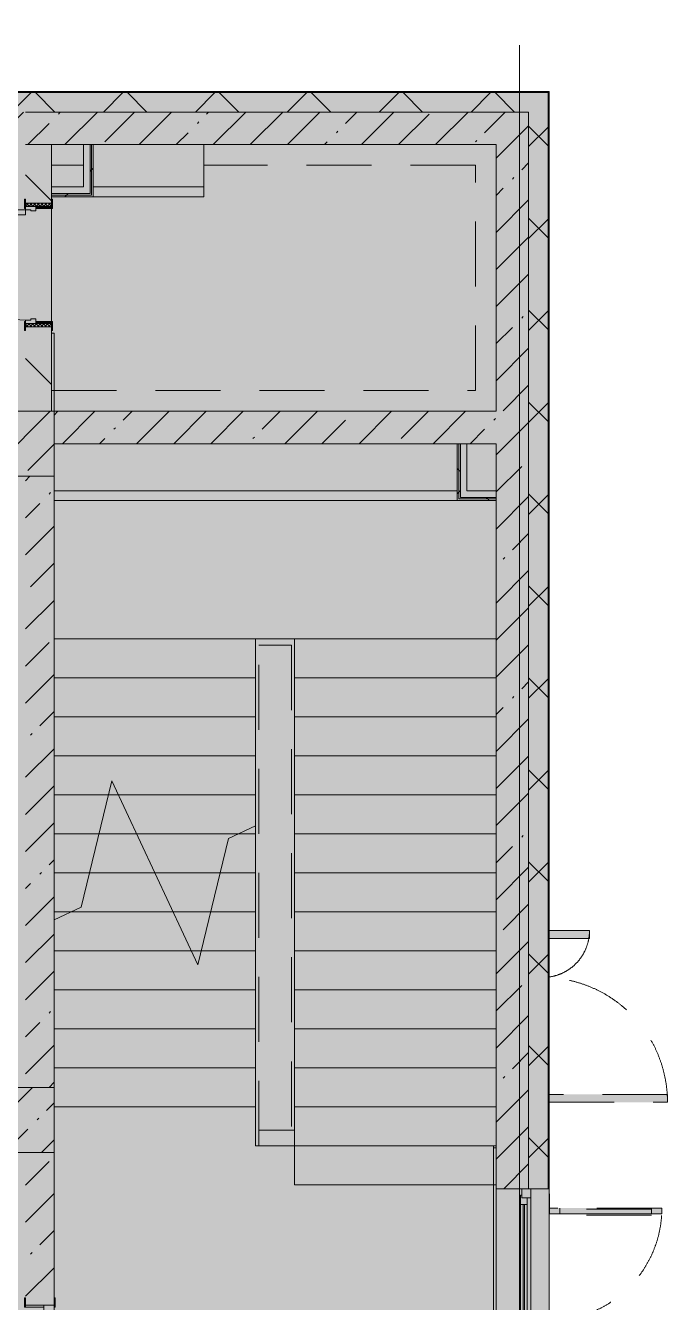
# Model space of a CAD drawing. Header units: millimetres. Extents: x 81633 to 280618, y -8553 to 29000.
# Drawn here: x 266712 to 271650, y 12246 to 22066 of the extents above; entities that cross this region are included whole.
import ezdxf

# ---------------------------------------------------------------- set-up
doc = ezdxf.new("R2010")
doc.units = ezdxf.units.MM
doc.linetypes.add('200_ШТРИХ__ш1_п0_6_', pattern=[800, 500, -300])
doc.layers.add('A-DETL-GENF-3', color=7, linetype='Continuous', lineweight=9, true_color=0xc0c0c0, transparency=0.4)
for name, color, linetype, lineweight in [('A-DETL-MBND-1', 7, '200_ШТРИХ__ш1_п0_6_', 9), ('A-WALL-2', 7, 'Continuous', 5), ('I-WALL-5', 7, 'Continuous', 5), ('S-COLS-2', 7, 'Continuous', 5), ('Оси', 7, 'Continuous', 9)]:
    doc.layers.add(name, color=color, linetype=linetype, lineweight=lineweight)
for name, color, linetype, lineweight, true_color in [('A-DOOR-3', 7, 'Continuous', 5, 0xb7b7b7), ('A-DOOR-4', 7, 'Continuous', 5, 0xe2e2e2), ('A-DOOR-5', 7, 'Continuous', 5, 0xaaaaaa), ('A-DOOR-FRAM-2', 7, 'Continuous', 5, 0xe2e2e2), ('A-DOOR-FRAM-3', 7, 'Continuous', 5, 0xb7b7b7), ('A-DOOR-FRAM-4', 7, 'Continuous', 5, 0xaaaaaa), ('A-FLOR-3', 7, 'Continuous', 5, 0xb7b7b7), ('A-GLAZ-2', 7, 'Continuous', 5, 0x737373), ('A-WALL-3', 7, 'Continuous', 5, 0x737373), ('A-WALL-4', 7, 'Continuous', 9, 0x737373), ('I-WALL-3', 7, 'Continuous', 5, 0xe7e7e7), ('I-WALL-6', 7, 'Continuous', 5, 0x737373), ('S-COLS-3', 7, 'Continuous', 5, 0x737373), ('S-STRS-3', 7, 'Continuous', 5, 0x737373), ('S-STRS-MBND-3', 7, 'Continuous', 5, 0x737373)]:
    doc.layers.add(name, color=color, linetype=linetype, lineweight=lineweight, true_color=true_color)
pattern_1 = [(45, (145501.93, 0), (-285.1231, 285.1231), []), (45, (145787.05, 0), (-285.1231, 285.1231), [504.031, -100.806, 16.764, -84.042])]
pattern_2 = [(45, (145501.93, 0), (-353.5534, 353.5534), []), (135, (145501.93, 0), (-353.5534, -353.5534), [])]
pattern_3 = [(45, (145501.9, 0), (-530.33, 530.33), []), (135, (145501.9, 0), (-530.33, -530.33), [])]

# ---------------------------------------------------------------- blocks, each defined once
blk = doc.blocks.new('110_Дверь_СКБ_2Ст - Д-1_л_Лестничная клетка EIS60 2-32142534-2_3_3_птичка')
at = {"layer": 'A-DOOR-4'}
for points in [[(662.5, 110), (662.5, 1010), (612.5, 1010), (612.5, 110)], [(-587.5, 510), (-637.5, 510), (-637.5, 110), (-587.5, 110), (-587.5, 487.2)], [(712.5, 30), (697.5, 30), (697.5, -110), (712.5, -110), (712.5, -33.3)]]:
    blk.add_hatch(color=256, dxfattribs=at).paths.add_polyline_path(points)
h = blk.add_hatch(color=256, dxfattribs=at)
h.paths.add_polyline_path([(712.5, 110), (662.5, 110), (662.5, 60), (652.5, 60), (652.5, 30), (712.5, 30)])
h.paths.add_polyline_path([(-627.5, 30), (-627.5, 60), (-637.5, 60), (-637.5, 110), (-687.5, 110), (-687.5, 30)])
at = {"layer": 'A-DOOR-FRAM-2'}
for points in [[(-672.5, 110), (-672.5, 118), (-742.5, 118), (-742.5, 110)], [(767.5, 110), (767.5, 118), (697.5, 118), (697.5, 110)], [(-672.5, 30), (-687.5, 30), (-687.5, -110), (-672.5, -110)], [(-672.5, -110), (-742.5, -110), (-742.5, -118), (-672.5, -118)], [(767.5, -118), (767.5, -110), (697.5, -110), (697.5, -118)]]:
    blk.add_hatch(color=256, dxfattribs=at).paths.add_polyline_path(points)
at = {"layer": 'A-DOOR-3'}
for p, q in [((662.5, 1010), (612.5, 1010)), ((612.5, 1010), (612.5, 110)), ((662.5, 110), (662.5, 1010)), ((-637.5, 510), (-637.5, 110)), ((-587.5, 510), (-637.5, 510)), ((-587.5, 110), (-587.5, 510)), ((-637.5, 110), (-587.5, 110)), ((612.5, 110), (662.5, 110))]:
    blk.add_line(p, q, dxfattribs=at)
for centre, radius, start, end in [((662.5, 110), 900, 90, 180), ((-637.5, 110), 400, 360, 90)]:
    blk.add_arc(centre, radius, start, end, dxfattribs=at)
at = {"layer": 'A-DOOR-FRAM-3'}
for p, q in [((-672.5, 118), (-742.5, 118)), ((-742.5, 118), (-742.5, 110)), ((-742.5, 110), (-672.5, 110)), ((-637.5, 110), (-687.5, 110)), ((-687.5, 110), (-687.5, 30)), ((-672.5, 110), (-672.5, 118)), ((-637.5, 60), (-637.5, 110)), ((662.5, 110), (662.5, 60)), ((712.5, 110), (662.5, 110)), ((767.5, 118), (697.5, 118)), ((697.5, 118), (697.5, 110)), ((697.5, 110), (767.5, 110)), ((712.5, 30), (712.5, 110)), ((767.5, 110), (767.5, 118)), ((-687.5, 30), (-627.5, 30)), ((-672.5, 30), (-687.5, 30)), ((-687.5, 30), (-687.5, -110)), ((-672.5, -110), (-672.5, 30)), ((-627.5, 60), (-637.5, 60)), ((-627.5, 30), (-627.5, 60)), ((662.5, 60), (652.5, 60)), ((652.5, 60), (652.5, 30)), ((652.5, 30), (712.5, 30)), ((712.5, 30), (697.5, 30)), ((697.5, 30), (697.5, -110)), ((712.5, -110), (712.5, 30)), ((-672.5, -110), (-742.5, -110)), ((-742.5, -110), (-742.5, -118)), ((-742.5, -118), (-672.5, -118)), ((-687.5, -110), (-672.5, -110)), ((-672.5, -118), (-672.5, -110)), ((697.5, -110), (712.5, -110)), ((767.5, -110), (697.5, -110)), ((697.5, -110), (697.5, -118)), ((697.5, -118), (767.5, -118)), ((767.5, -118), (767.5, -110))]:
    blk.add_line(p, q, dxfattribs=at)
blk = doc.blocks.new('120_Окно_СКБ_1Ст - 120_Окно_СКБ_1Ст 1200х2500_h_ с форточкой2-24160662-2_3_3_птичка')
at = {"layer": 'A-GLAZ-2'}
for p, q in [((-600, -127), (-600, -57)), ((-600, -57), (-530, -57)), ((600, -57), (-600, -57)), ((-530, -57), (-530, -127)), ((530, -87), (-530, -87)), ((-530, -87), (-530, -127)), ((-480, -137), (-480, -87)), ((480, -137), (480, -87)), ((530, -127), (530, -57)), ((530, -57), (600, -57)), ((530, -127), (530, -87)), ((600, -57), (600, -127)), ((-530, -127), (-600, -127)), ((-600, -127), (-550, -127)), ((-530, -127), (-550, -127)), ((-550, -127), (-550, -137)), ((-550, -137), (550, -137)), ((550, -137), (-550, -137)), ((-480, -107), (480, -107)), ((480, -117), (-480, -117)), ((600, -127), (530, -127)), ((550, -127), (530, -127)), ((550, -127), (600, -127)), ((550, -137), (550, -127))]:
    blk.add_line(p, q, dxfattribs=at)
blk = doc.blocks.new('110_Дверь_СКБ_1Ст_Внутренняя1 - Д-8 950x2100h_охрана-V169-2_3_3_птичка')
at = {"layer": 'A-DOOR-4'}
h = blk.add_hatch(color=256, dxfattribs=at)
h.paths.add_polyline_path([(-437.5, 100), (-437.5, 20), (-402.5, 20), (-402.5, 60), (-412.5, 60), (-412.5, 100)])
h.paths.add_polyline_path([(427.5, 20), (462.5, 23.3), (462.5, 100), (437.5, 100), (437.5, 60), (427.5, 60), (427.5, 23.3)])
at = {"layer": 'A-DOOR-5'}
h = blk.add_hatch(dxfattribs=at)
h.set_pattern_fill('FP_6', color=256, style=0, pattern_type=2)
h.set_pattern_definition([(135, (1826.41, 164.685), (-14.14214, -14.14214), []), (225, (1826.41, 164.685), (14.14214, -14.14214), [])])
h.paths.add_polyline_path([(462.5, 100), (462.5, -100), (487.5, -100), (487.5, 100)])
at = {"layer": 'A-DOOR-FRAM-2'}
for points in [[(397.5, 100), (437.5, 100), (437.5, 950), (397.5, 950), (397.5, 543.8)], [(-492.5, 100), (-422.5, 100), (-422.5, 108), (-492.5, 108)], [(447.5, 100), (517.5, 100), (517.5, 108), (447.5, 108)], [(-437.5, -100), (-422.5, -100), (-422.5, 20), (-437.5, 20)], [(447.5, -100), (462.5, -100), (462.5, 20), (447.5, 20)], [(-492.5, -108), (-422.5, -108), (-422.5, -100), (-492.5, -100)], [(447.5, -108), (517.5, -108), (517.5, -100), (447.5, -100)]]:
    blk.add_hatch(color=256, dxfattribs=at).paths.add_polyline_path(points)
at = {"layer": 'A-DOOR-FRAM-4'}
h = blk.add_hatch(dxfattribs=at)
h.set_pattern_fill('FP_7', color=256, style=0, pattern_type=2)
h.set_pattern_definition([(45, (-296.384, 164.685), (-14.1421, 14.1421), []), (135, (-296.384, 164.685), (-14.1421, -14.1421), [])])
h.paths.add_polyline_path([(-462.5, -100), (-437.5, -100), (-437.5, 100), (-462.5, 100)])
at = {"layer": 'A-DOOR-3'}
for p, q in [((437.5, 950), (397.5, 950)), ((397.5, 950), (397.5, 100)), ((437.5, 100), (437.5, 950)), ((397.5, 100), (437.5, 100))]:
    blk.add_line(p, q, dxfattribs=at)
blk.add_arc((437.5, 100), 850, 90, 180, dxfattribs=at)
at = {"layer": 'A-DOOR-FRAM-3'}
for p, q in [((-422.5, 108), (-492.5, 108)), ((-492.5, 108), (-492.5, 100)), ((-492.5, 100), (-422.5, 100)), ((-437.5, 100), (-462.5, 100)), ((-462.5, 100), (-462.5, -100)), ((-412.5, 100), (-437.5, 100)), ((-437.5, 100), (-437.5, 20)), ((-437.5, -100), (-437.5, 100)), ((-422.5, 100), (-437.5, 100)), ((-437.5, 100), (-437.5, 99)), ((-437.5, 99), (-422.5, 99)), ((-422.5, 100), (-422.5, 108)), ((-422.5, 99), (-422.5, 100)), ((-412.5, 60), (-412.5, 100)), ((437.5, 100), (437.5, 60)), ((462.5, 100), (437.5, 100)), ((517.5, 108), (447.5, 108)), ((447.5, 108), (447.5, 100)), ((462.5, 100), (447.5, 100)), ((447.5, 100), (447.5, 99)), ((447.5, 100), (517.5, 100)), ((447.5, 99), (462.5, 99)), ((462.5, 20), (462.5, 100)), ((487.5, 100), (462.5, 100)), ((462.5, 100), (462.5, -100)), ((462.5, 99), (462.5, 100)), ((487.5, -100), (487.5, 100)), ((517.5, 100), (517.5, 108)), ((-437.5, 20), (-402.5, 20)), ((-422.5, 20), (-437.5, 20)), ((-437.5, 20), (-437.5, -100)), ((-422.5, -100), (-422.5, 20)), ((-402.5, 60), (-412.5, 60)), ((-402.5, 20), (-402.5, 60)), ((437.5, 60), (427.5, 60)), ((427.5, 60), (427.5, 20)), ((427.5, 20), (462.5, 20)), ((462.5, 20), (447.5, 20)), ((447.5, 20), (447.5, -100)), ((462.5, -100), (462.5, 20)), ((-422.5, -100), (-492.5, -100)), ((-492.5, -100), (-492.5, -108)), ((-492.5, -108), (-422.5, -108)), ((-462.5, -100), (-437.5, -100)), ((-437.5, -100), (-422.5, -100)), ((-422.5, -108), (-422.5, -100)), ((447.5, -100), (462.5, -100)), ((517.5, -100), (447.5, -100)), ((447.5, -100), (447.5, -108)), ((447.5, -108), (517.5, -108)), ((462.5, -100), (487.5, -100)), ((517.5, -108), (517.5, -100))]:
    blk.add_line(p, q, dxfattribs=at)
blk = doc.blocks.new('110_Дверь_СКБ_2Ст_Наружная - ДН-3_1_л__ Двухстворчатая 1200 х2900 из подвала EI30-23667726-2_3_3_птичка')
at = {"layer": 'A-DETL-MBND-1'}
for points in [[(679.5, 989), (619.5, 989), (619.5, 79), (679.5, 79)], [(-580.5, 79), (-580.5, 389), (-640.5, 389), (-640.5, 79)]]:
    blk.add_hatch(color=256, dxfattribs=at).paths.add_polyline_path(points)
for p, q in [((679.5, 989), (619.5, 989)), ((619.5, 989), (619.5, 79)), ((679.5, 79), (679.5, 989)), ((-640.5, 389), (-640.5, 79)), ((-580.5, 389), (-640.5, 389)), ((-580.5, 79), (-580.5, 389))]:
    blk.add_line(p, q, dxfattribs=at)
for centre, radius, start, end in [((679.5, 29), 960, 90, 176.98148), ((-640.5, 29), 360, 8.16602, 90)]:
    blk.add_arc(centre, radius, start, end, dxfattribs=at)
blk = doc.blocks.new('Дверь_Витражная_СКБ_2Ст - ВН-6-31912847-2_3_3_птичка')
at = {"layer": 'A-DETL-MBND-1'}
for points in [[(-643, -370), (-598, -370), (-598, -20), (-643, -20)], [(562, -884), (607, -884), (607, -20), (562, -20)]]:
    blk.add_hatch(color=256, dxfattribs=at).paths.add_polyline_path(points)
for p, q in [((-607, -20), (-715, -20)), ((-715, -20), (-607, -20)), ((-598, -20), (-643, -20)), ((-643, -370), (-643, -20)), ((-598, -20), (-643, -20)), ((-643, -20), (-643, -370)), ((-607, -370), (-607, -20)), ((-598, -370), (-598, -20)), ((-598, -370), (-598, -20)), ((562, -20), (607, -20)), ((562, -884), (562, -20)), ((562, -20), (562, -884)), ((607, -20), (562, -20)), ((607, -884), (607, -20)), ((607, -884), (607, -20)), ((607, -20), (715, -20)), ((607, -20), (715, -20)), ((607, -884), (607, -20)), ((-643, -100), (-598, -100)), ((-633, -290), (-633, -100)), ((-589, -290), (-589, -100)), ((553, -804), (553, -100)), ((607, -100), (562, -100)), ((597, -804), (597, -100)), ((-643, -290), (-598, -290)), ((-643, -370), (-598, -370)), ((-643, -370), (-598, -370)), ((607, -804), (562, -804)), ((607, -884), (562, -884)), ((562, -884), (607, -884))]:
    blk.add_line(p, q, dxfattribs=at)
for centre, radius, start, end in [((-607, -20), 350, 270, 0), ((607, -20), 864, 180, 270)]:
    blk.add_arc(centre, radius, start, end, dxfattribs=at)
blk = doc.blocks.new('BSC_Колонна _Прямоугольная - 500х500-22291386-2_3_3_птичка')
at = {"layer": 'S-COLS-2'}
h = blk.add_hatch(dxfattribs=at)
h.set_pattern_fill('FP_160', color=256, style=0, pattern_type=2)
h.set_pattern_definition([(45, (-121180, -13650), (-285.1231, 285.1231), []), (45, (-120894.88, -13650), (-285.1231, 285.1231), [504.031, -100.806, 16.764, -84.042])])
h.paths.add_polyline_path([(-250, -250), (250, -250), (250, 250), (-250, 250)])
at = {"layer": 'S-COLS-3'}
for p, q in [((250, 250), (-250, 250)), ((-250, 250), (-250, -250)), ((250, -250), (250, 250)), ((-250, -250), (250, -250))]:
    blk.add_line(p, q, dxfattribs=at)
blk = doc.blocks.new('BSC_Колонна _Прямоугольная - 500х500-V209-2_3_3_птичка')
at = {"layer": 'S-COLS-2'}
h = blk.add_hatch(dxfattribs=at)
h.set_pattern_fill('FP_169', color=256, style=0, pattern_type=2)
h.set_pattern_definition([(45, (-121180, -18850), (-285.1231, 285.1231), []), (45, (-120894.88, -18850), (-285.1231, 285.1231), [504.031, -100.806, 16.764, -84.042])])
h.paths.add_polyline_path([(-250, -250), (250, -250), (250, 250), (-250, 250), (-250, -189.5)])
at = {"layer": 'S-COLS-3'}
for p, q in [((250, 250), (-250, 250)), ((-250, 250), (-250, -250)), ((250, -250), (250, 250)), ((-250, -250), (250, -250))]:
    blk.add_line(p, q, dxfattribs=at)
blk = doc.blocks.new('Зашивка приборов отопления30 - Зашивка приборов отопления-33323465-2_3_3_птичка')
at = {"layer": 'A-WALL-3'}
for p, q in [((121290.8, 18669.6), (124390.8, 18669.6)), ((124390.8, 18669.6), (121290.8, 18669.6)), ((121290.8, 18594.6), (124390.8, 18594.6))]:
    blk.add_line(p, q, dxfattribs=at)
blk = doc.blocks.new('Зашивка приборов отопления44 - Зашивка приборов отопления-33398827-2_3_3_птичка')
at = {"layer": 'A-WALL-3'}
for p, q in [((122140.8, 18669.6), (122140.8, 18994.6)), ((121290.8, 18669.6), (122140.8, 18669.6)), ((122141.3, 18669.6), (121290.8, 18669.6)), ((122141.3, 18594.6), (122141.3, 18669.6)), ((121290.8, 18594.6), (122141.3, 18594.6))]:
    blk.add_line(p, q, dxfattribs=at)

msp = doc.modelspace()

# ---------------------------------------------------------------- hatches: boundary and pattern name
at = {"layer": 'A-DETL-GENF-3'}
msp.add_hatch(color=256, dxfattribs=at).paths.add_polyline_path([(270739.9, -258), (270739.9, 21558), (238809.9, 21558), (238809.9, 27348), (230361.9, 27348), (230361.9, 5750), (234703.9, 5750), (234703.9, -258), (270432.1, -258)])
at = {"layer": 'A-WALL-2'}
h = msp.add_hatch(dxfattribs=at)
h.set_pattern_fill('FP_80', color=256, style=0, pattern_type=2)
h.set_pattern_definition(pattern_2)
h.paths.add_polyline_path([(270731.9, 21400), (270731.9, 21550), (265652.1, 21550), (265652.1, 21400), (270581.9, 21400)])
h.paths.add_polyline_path([(264752.1, 21400), (264752.1, 21550), (263402.4, 21550), (263402.4, 21400), (264186.2, 21400)])
h.paths.add_polyline_path([(255851.9, 21400), (256751.9, 21400), (256751.9, 21550), (255452.4, 21550), (255452.4, 21400)])
h.paths.add_polyline_path([(253252.4, 21400), (254552.4, 21400), (254552.4, 21550), (253252.4, 21550)])
h.paths.add_polyline_path([(252352.4, 21400), (252352.4, 21550), (251052.1, 21550), (251052.1, 21400), (251694.4, 21400)])
h.paths.add_polyline_path([(257651.9, 21400), (258802.4, 21400), (258802.4, 21550), (257651.9, 21550)])
h.paths.add_polyline_path([(262104.2, 21400), (262502.4, 21400), (262502.4, 21550), (261102.4, 21550), (261102.4, 21400), (261602.4, 21400)])
h.paths.add_polyline_path([(247551.9, 21400), (248752.1, 21400), (248752.1, 21550), (247551.9, 21550)])
h.paths.add_polyline_path([(238561.9, 21400), (238811.9, 21400), (238807.9, 21550), (238561.9, 21550)])
h.paths.add_polyline_path([(246651.9, 21400), (246651.9, 21550), (242111.9, 21550), (242111.9, 21400), (246489.5, 21400)])
h = msp.add_hatch(dxfattribs=at)
h.set_pattern_fill('FP_80', color=256, style=0, pattern_type=2)
h.set_pattern_definition(pattern_2)
h.paths.add_polyline_path([(270728.2, -250), (270731.9, -250), (270731.9, 7700), (270581.9, 7700), (270581.9, -250), (270691.9, -250)])
h.paths.add_polyline_path([(270731.9, 10000), (270731.9, 11920), (270581.9, 11920), (270581.9, 10000)])
h.paths.add_polyline_path([(270731.9, 13120), (270731.9, 21400), (270581.9, 21400), (270581.9, 13120)])
at = {"layer": 'I-WALL-3'}
for points in [[(267207.9, 20775), (267207.9, 21150), (267157.9, 21150), (267157.9, 20775)], [(267157.9, 20775), (267157.9, 20825), (266911.9, 20825), (266911.9, 20775)], [(270106.9, 18487.5), (270106.9, 18850), (270056.9, 18850), (270056.9, 18487.5)], [(270331.9, 18437.5), (270331.9, 18487.5), (270056.9, 18487.5), (270056.9, 18437.5)]]:
    msp.add_hatch(color=256, dxfattribs=at).paths.add_polyline_path(points)
at = {"layer": 'I-WALL-5'}
h = msp.add_hatch(dxfattribs=at)
h.set_pattern_fill('FP_88', color=256, style=0, pattern_type=2)
h.set_pattern_definition(pattern_1)
h.paths.add_polyline_path([(264017.4, 21150), (264752.1, 21150), (264752.1, 21400), (263402.4, 21400), (263402.4, 21150), (264004.9, 21150)])
h.paths.add_polyline_path([(258802.4, 21150), (258802.4, 21400), (257651.9, 21400), (257651.9, 21150), (257940.3, 21150)])
h.paths.add_polyline_path([(266711.9, 21150), (266711.9, 21400), (266351.9, 21400), (266351.9, 21150)])
h.paths.add_polyline_path([(261602.4, 21150), (262502.4, 21150), (262502.4, 21400), (261602.4, 21400), (261602.4, 21239.3)])
h.paths.add_polyline_path([(251551.9, 21150), (252352.4, 21150), (252352.4, 21400), (251551.9, 21400)])
h.paths.add_polyline_path([(246489.5, 21150), (246651.9, 21150), (246651.9, 21400), (246301.9, 21400), (246301.9, 21150)])
h.paths.add_polyline_path([(247551.9, 21150), (248752.1, 21150), (248752.1, 21400), (247551.9, 21400)])
h.paths.add_polyline_path([(253726.9, 21150), (254552.4, 21150), (254552.4, 21400), (253252.4, 21400), (253252.4, 21150), (253676.9, 21150)])
h.paths.add_polyline_path([(256751.9, 21150), (256751.9, 21400), (256551.9, 21400), (256551.9, 21150)])
h.paths.add_polyline_path([(255851.9, 21150), (255851.9, 21400), (255452.4, 21400), (255452.4, 21150)])
h = msp.add_hatch(dxfattribs=at)
h.set_pattern_fill('FP_88', color=256, style=0, pattern_type=2)
h.set_pattern_definition(pattern_1)
h.paths.add_polyline_path([(270331.9, 21150), (270331.9, 21400), (266711.9, 21400), (266711.9, 21150), (268350.1, 21150)])
h = msp.add_hatch(dxfattribs=at)
h.set_pattern_fill('FP_88', color=256, style=0, pattern_type=2)
h.set_pattern_definition(pattern_1)
h.paths.add_polyline_path([(270331.9, 10600), (270581.9, 10600), (270581.9, 11920), (270331.9, 11920), (270331.9, 10969.2)])
h.paths.add_polyline_path([(270581.9, 13120), (270581.9, 21400), (270331.9, 21400), (270331.9, 13120), (270432.1, 13120)])
h = msp.add_hatch(dxfattribs=at)
h.set_pattern_fill('FP_91', color=256, style=0, pattern_type=2)
h.set_pattern_definition([(135, (145501.93, 0), (-353.5534, -353.5534), [])])
h.paths.add_polyline_path([(266711.9, 19100), (266911.9, 19100), (266911.9, 19750), (266711.9, 19750), (266711.9, 19252.1)])
h.paths.add_polyline_path([(266711.9, 20700), (266911.9, 20700), (266911.9, 21150), (266711.9, 21150), (266711.9, 20730)])
h = msp.add_hatch(dxfattribs=at)
h.set_pattern_fill('FP_174', color=256, style=0, pattern_type=2)
h.set_pattern_definition(pattern_3)
h.paths.add_polyline_path([(267220.4, 20762.5), (267220.4, 21150), (267207.9, 21150), (267207.9, 20762.5)])
h = msp.add_hatch(dxfattribs=at)
h.set_pattern_fill('FP_174', color=256, style=0, pattern_type=2)
h.set_pattern_definition(pattern_3)
h.paths.add_polyline_path([(267232.9, 20750), (267232.9, 21150), (267220.4, 21150), (267220.4, 20750)])
h = msp.add_hatch(dxfattribs=at)
h.set_pattern_fill('FP_174', color=256, style=0, pattern_type=2)
h.set_pattern_definition(pattern_3)
h.paths.add_polyline_path([(266911.9, 20762.5), (267207.9, 20762.5), (267207.9, 20775), (266911.9, 20775)])
h = msp.add_hatch(dxfattribs=at)
h.set_pattern_fill('FP_174', color=256, style=0, pattern_type=2)
h.set_pattern_definition(pattern_3)
h.paths.add_polyline_path([(267157.9, 20750), (267220.4, 20750), (267220.4, 20762.5), (266911.9, 20762.5), (266911.9, 20750)])
h = msp.add_hatch(dxfattribs=at)
h.set_pattern_fill('FP_88', color=256, style=0, pattern_type=2)
h.set_pattern_definition(pattern_1)
h.paths.add_polyline_path([(270106.9, 18850), (270331.9, 18850), (270331.9, 19100), (266931.9, 19100), (266931.9, 18850), (270056.9, 18850)])
h = msp.add_hatch(dxfattribs=at)
h.set_pattern_fill('FP_174', color=256, style=0, pattern_type=2)
h.set_pattern_definition(pattern_3)
h.paths.add_polyline_path([(270044.4, 18425), (270044.4, 18850), (270031.9, 18850), (270031.9, 18425)])
h = msp.add_hatch(dxfattribs=at)
h.set_pattern_fill('FP_174', color=256, style=0, pattern_type=2)
h.set_pattern_definition(pattern_3)
h.paths.add_polyline_path([(270056.9, 18437.5), (270056.9, 18850), (270044.4, 18850), (270044.4, 18437.5)])
h = msp.add_hatch(dxfattribs=at)
h.set_pattern_fill('FP_88', color=256, style=0, pattern_type=2)
h.set_pattern_definition(pattern_1)
h.paths.add_polyline_path([(266851.9, 10600), (266931.9, 10600), (266931.9, 10825), (266711.9, 10825), (266711.9, 10600), (266788.6, 10600)])
h.paths.add_polyline_path([(266711.9, 12225), (266931.9, 12225), (266931.9, 13400), (266711.9, 13400), (266711.9, 12280)])
h.paths.add_polyline_path([(266711.9, 13900), (266931.9, 13900), (266931.9, 18600), (266711.9, 18600), (266711.9, 13927.4)])
h = msp.add_hatch(dxfattribs=at)
h.set_pattern_fill('FP_174', color=256, style=0, pattern_type=2)
h.set_pattern_definition(pattern_3)
h.paths.add_polyline_path([(270331.9, 18412.5), (270331.9, 18425), (270031.9, 18425), (270031.9, 18412.5)])
h = msp.add_hatch(dxfattribs=at)
h.set_pattern_fill('FP_174', color=256, style=0, pattern_type=2)
h.set_pattern_definition(pattern_3)
h.paths.add_polyline_path([(270331.9, 18425), (270331.9, 18437.5), (270044.4, 18437.5), (270044.4, 18425)])
h = msp.add_hatch(dxfattribs=at)
h.set_pattern_fill('FP_92', color=256, style=0, pattern_type=2)
h.set_pattern_definition([(45, (145501.93, 0), (-176.7767, 176.7767), [])])
h.paths.add_polyline_path([(265961.9, 12450), (266711.9, 12450), (266711.9, 12530), (265961.9, 12530)])

# ---------------------------------------------------------------- linework, layer by layer
at = {"layer": 'A-DETL-MBND-1'}
for p, q in [((267157.9, 20992), (266911.9, 20992)), ((270173.9, 20992), (268082.9, 20992)), ((270173.9, 19258), (270173.9, 20992)), ((266911.9, 19258), (270173.9, 19258)), ((268506.9, 13450), (268506.9, 17300)), ((268756.9, 17300), (268506.9, 17300)), ((268756.9, 17300), (268756.9, 13570)), ((268506.9, 13570), (268781.9, 13570))]:
    msp.add_line(p, q, dxfattribs=at)
at = {"layer": 'A-FLOR-3'}
for p, q in [((266911.9, 19700), (266931.9, 19700)), ((266931.9, 19700), (266931.9, 19100)), ((268481.9, 13450), (268481.9, 13750)), ((270310.9, 13450), (268481.9, 13450)), ((270310.9, 10600), (270310.9, 13450)), ((270331.9, 13435), (270310.9, 13435))]:
    msp.add_line(p, q, dxfattribs=at)
at = {"layer": 'A-WALL-3'}
for p, q in [((270739.9, 21558), (265652.1, 21558)), ((270739.9, -258), (270739.9, 21558)), ((266711.9, 21400), (270581.9, 21400)), ((270581.9, 13120), (270739.9, 13120))]:
    msp.add_line(p, q, dxfattribs=at)
at = {"layer": 'A-WALL-4'}
for p, q in [((270734.9, 21553), (265652.1, 21553)), ((270731.9, 21550), (265652.1, 21550)), ((270731.9, 13120), (270731.9, 21550)), ((270734.9, 13120), (270734.9, 21553)), ((270581.9, 21400), (270581.9, 13120)), ((266911.9, 21150), (266711.9, 21150)), ((267232.9, 21150), (267157.9, 21150)), ((267207.9, 20775), (267207.9, 21150)), ((267220.4, 20762.5), (267220.4, 21150)), ((266911.9, 20775), (267207.9, 20775)), ((266911.9, 20762.5), (267220.4, 20762.5)), ((270106.9, 18850), (270031.9, 18850)), ((270044.4, 18850), (270044.4, 18425)), ((270056.9, 18850), (270056.9, 18437.5)), ((270331.9, 18412.5), (270331.9, 18487.5)), ((270044.4, 18425), (270331.9, 18425)), ((270056.9, 18437.5), (270331.9, 18437.5))]:
    msp.add_line(p, q, dxfattribs=at)
at = {"layer": 'I-WALL-6'}
for p, q in [((266911.9, 21150), (267157.9, 21150)), ((266911.9, 20730), (266911.9, 21150)), ((267157.9, 21150), (267157.9, 20825)), ((267232.9, 21150), (270331.9, 21150)), ((267232.9, 20750), (267232.9, 21150)), ((270331.9, 21150), (270331.9, 19100)), ((267157.9, 20825), (266911.9, 20825)), ((266911.9, 20750), (267232.9, 20750)), ((266911.9, 20660), (266911.9, 19790)), ((266911.9, 19100), (266911.9, 19720)), ((270331.9, 19100), (266931.9, 19100)), ((266931.9, 18850), (270031.9, 18850)), ((270031.9, 18850), (270031.9, 18412.5)), ((270106.9, 18850), (270331.9, 18850)), ((270106.9, 18487.5), (270106.9, 18850)), ((270331.9, 18850), (270331.9, 18487.5)), ((266931.9, 13900), (266931.9, 18600)), ((270331.9, 18487.5), (270106.9, 18487.5)), ((270031.9, 18412.5), (270331.9, 18412.5)), ((270331.9, 18412.5), (270331.9, 10600)), ((266931.9, 12280), (266931.9, 13400)), ((270331.9, 13120), (270581.9, 13120))]:
    msp.add_line(p, q, dxfattribs=at)
at = {"layer": 'S-STRS-3'}
for p, q in [((266931.9, 17350), (268481.9, 17350)), ((266931.9, 17350), (268481.9, 17350)), ((268481.9, 17350), (268781.9, 17350)), ((268481.9, 17050), (268481.9, 17350)), ((270331.9, 17350), (268781.9, 17350)), ((268781.9, 17350), (268781.9, 17050)), ((270331.9, 17350), (268781.9, 17350)), ((266931.9, 17050), (268481.9, 17050)), ((266931.9, 17050), (268481.9, 17050)), ((268481.9, 16750), (268481.9, 17050)), ((268781.9, 17050), (268781.9, 16750)), ((270331.9, 17050), (268781.9, 17050)), ((270331.9, 17050), (268781.9, 17050)), ((266931.9, 16750), (268481.9, 16750)), ((266931.9, 16750), (268481.9, 16750)), ((268481.9, 16450), (268481.9, 16750)), ((268781.9, 16750), (268781.9, 16450)), ((270331.9, 16750), (268781.9, 16750)), ((270331.9, 16750), (268781.9, 16750)), ((266931.9, 16450), (268481.9, 16450)), ((266931.9, 16450), (268481.9, 16450)), ((268481.9, 16150), (268481.9, 16450)), ((268781.9, 16450), (268781.9, 16150)), ((270331.9, 16450), (268781.9, 16450)), ((270331.9, 16450), (268781.9, 16450)), ((266931.9, 16150), (267350.5, 16150)), ((266931.9, 16150), (267350.5, 16150)), ((267350.5, 16150), (267427.1, 16150)), ((267350.5, 16150), (267427.1, 16150)), ((267427.1, 16150), (268481.9, 16150)), ((267427.1, 16150), (268481.9, 16150)), ((268481.9, 15911.4), (268481.9, 16150)), ((268781.9, 16150), (268781.9, 15850)), ((270331.9, 16150), (268781.9, 16150)), ((270331.9, 16150), (268781.9, 16150)), ((268481.9, 15850), (268481.9, 15911.4)), ((266931.9, 15850), (267277.6, 15850)), ((266931.9, 15850), (267277.6, 15850)), ((267277.6, 15850), (267567, 15850)), ((267277.6, 15850), (267567, 15850)), ((267567, 15850), (268350.1, 15850)), ((267567, 15850), (268350.1, 15850)), ((268350.3, 15850), (268481.9, 15850)), ((268350.3, 15850), (268481.9, 15850)), ((268481.9, 15550), (268481.9, 15850)), ((268781.9, 15850), (268781.9, 15550)), ((270331.9, 15850), (268781.9, 15850)), ((270331.9, 15850), (268781.9, 15850)), ((266931.9, 15550), (267204.7, 15550)), ((266931.9, 15550), (267204.7, 15550)), ((267204.7, 15550), (267706.9, 15550)), ((267204.7, 15550), (267706.9, 15550)), ((267706.9, 15550), (268209.2, 15550)), ((267706.9, 15550), (268209.2, 15550)), ((268209.2, 15550), (268481.9, 15550)), ((268209.2, 15550), (268481.9, 15550)), ((268481.9, 15250), (268481.9, 15550)), ((268781.9, 15550), (268781.9, 15250)), ((270331.9, 15550), (268781.9, 15550)), ((270331.9, 15550), (268781.9, 15550)), ((266931.9, 15250), (267063.6, 15250)), ((266931.9, 15250), (267063.6, 15250)), ((267063.6, 15250), (267846.8, 15250)), ((267063.6, 15250), (267846.8, 15250)), ((267846.8, 15250), (268136.3, 15250)), ((267846.8, 15250), (268136.3, 15250)), ((268136.3, 15250), (268481.9, 15250)), ((268136.3, 15250), (268481.9, 15250)), ((268481.9, 14950), (268481.9, 15250)), ((268781.9, 15250), (268781.9, 14950)), ((270331.9, 15250), (268781.9, 15250)), ((270331.9, 15250), (268781.9, 15250)), ((266931.9, 14950), (267986.7, 14950)), ((266931.9, 14950), (267986.7, 14950)), ((267986.7, 14950), (268063.4, 14950)), ((267986.7, 14950), (268063.4, 14950)), ((268063.4, 14950), (268481.9, 14950)), ((268063.4, 14950), (268481.9, 14950)), ((268481.9, 14650), (268481.9, 14950)), ((268781.9, 14950), (268781.9, 14650)), ((270331.9, 14950), (268781.9, 14950)), ((270331.9, 14950), (268781.9, 14950)), ((266931.9, 14650), (268481.9, 14650)), ((266931.9, 14650), (268481.9, 14650)), ((268481.9, 14350), (268481.9, 14650)), ((268781.9, 14650), (268781.9, 14350)), ((270331.9, 14650), (268781.9, 14650)), ((270331.9, 14650), (268781.9, 14650)), ((266931.9, 14350), (268481.9, 14350)), ((266931.9, 14350), (268481.9, 14350)), ((268481.9, 14050), (268481.9, 14350)), ((268781.9, 14350), (268781.9, 14050)), ((270331.9, 14350), (268781.9, 14350)), ((270331.9, 14350), (268781.9, 14350)), ((266931.9, 14050), (268481.9, 14050)), ((266931.9, 14050), (268481.9, 14050)), ((268481.9, 13750), (268481.9, 14050)), ((268781.9, 14050), (268781.9, 13750)), ((270331.9, 14050), (268781.9, 14050)), ((270331.9, 14050), (268781.9, 14050)), ((266931.9, 13750), (268481.9, 13750)), ((266931.9, 13750), (268481.9, 13750)), ((268781.9, 13750), (268781.9, 13450)), ((270331.9, 13750), (268781.9, 13750)), ((270331.9, 13750), (268781.9, 13750)), ((270331.9, 13450), (268781.9, 13450))]:
    msp.add_line(p, q, dxfattribs=at)
at = {"layer": 'S-STRS-MBND-3'}
for p, q in [((266931.9, 18850), (266931.9, 17350)), ((270331.9, 18850), (266931.9, 18850)), ((270331.9, 17350), (270331.9, 18850)), ((266931.9, 17350), (268481.9, 17350)), ((266931.9, 15850), (266931.9, 17350)), ((266931.9, 17350), (268481.9, 17350)), ((268481.9, 17350), (268781.9, 17350)), ((268481.9, 15911.4), (268481.9, 17350)), ((270331.9, 17350), (268781.9, 17350)), ((268781.9, 17350), (268781.9, 13150)), ((270331.9, 17350), (268781.9, 17350)), ((270331.9, 17350), (270331.9, 13150)), ((266931.9, 17050), (268481.9, 17050)), ((266931.9, 17050), (268481.9, 17050)), ((270331.9, 17050), (268781.9, 17050)), ((270331.9, 17050), (268781.9, 17050)), ((266931.9, 16750), (268481.9, 16750)), ((266931.9, 16750), (268481.9, 16750)), ((270331.9, 16750), (268781.9, 16750)), ((270331.9, 16750), (268781.9, 16750)), ((266931.9, 16450), (268481.9, 16450)), ((266931.9, 16450), (268481.9, 16450)), ((270331.9, 16450), (268781.9, 16450)), ((270331.9, 16450), (268781.9, 16450)), ((267376.8, 16258.1), (267140.5, 15285.9)), ((268037.1, 14841.9), (267376.8, 16258.1)), ((266931.9, 16150), (267350.5, 16150)), ((266931.9, 16150), (267350.5, 16150)), ((267427.1, 16150), (268481.9, 16150)), ((267427.1, 16150), (268481.9, 16150)), ((270331.9, 16150), (268781.9, 16150)), ((270331.9, 16150), (268781.9, 16150)), ((268481.9, 15911.4), (268273.4, 15814.1)), ((266931.9, 15850), (267277.6, 15850)), ((266931.9, 15850), (267277.6, 15850)), ((267567, 15850), (268350.3, 15850)), ((267567, 15850), (268350.3, 15850)), ((268273.4, 15814.1), (268037.1, 14841.9)), ((270331.9, 15850), (268781.9, 15850)), ((270331.9, 15850), (268781.9, 15850)), ((266931.9, 15550), (267204.7, 15550)), ((266931.9, 15550), (267204.7, 15550)), ((267706.9, 15550), (268209.2, 15550)), ((267706.9, 15550), (268209.2, 15550)), ((270331.9, 15550), (268781.9, 15550)), ((270331.9, 15550), (268781.9, 15550)), ((267140.5, 15285.9), (266931.9, 15188.6)), ((266931.9, 15250), (267063.6, 15250)), ((266931.9, 15250), (267063.6, 15250)), ((267846.8, 15250), (268136.3, 15250)), ((267846.8, 15250), (268136.3, 15250)), ((270331.9, 15250), (268781.9, 15250)), ((270331.9, 15250), (268781.9, 15250)), ((267986.7, 14950), (268063.4, 14950)), ((267986.7, 14950), (268063.4, 14950)), ((270331.9, 14950), (268781.9, 14950)), ((270331.9, 14950), (268781.9, 14950)), ((270331.9, 14650), (268781.9, 14650)), ((270331.9, 14650), (268781.9, 14650)), ((270331.9, 14350), (268781.9, 14350)), ((270331.9, 14350), (268781.9, 14350)), ((270331.9, 14050), (268781.9, 14050)), ((270331.9, 14050), (268781.9, 14050)), ((270331.9, 13750), (268781.9, 13750)), ((270331.9, 13750), (268781.9, 13750)), ((270331.9, 13450), (268781.9, 13450)), ((270331.9, 13450), (268781.9, 13450)), ((270331.9, 13150), (268781.9, 13150))]:
    msp.add_line(p, q, dxfattribs=at)
at = {"layer": 'Оси'}
msp.add_line((270511.9, 10029.8), (270511.9, 21915.1), dxfattribs=at)

# ---------------------------------------------------------------- block references
at = {"layer": 'A-DETL-MBND-1'}
for name, p, rotation in [('110_Дверь_СКБ_2Ст_Наружная - ДН-3_1_л__ Двухстворчатая 1200 х2900 из подвала EI30-23667726-2_3_3_птичка', (270660.9, 14464.5), 269.9999999999999), ('Дверь_Витражная_СКБ_2Ст - ВН-6-31912847-2_3_3_птичка', (270722.9, 12365), 89.99999999999957)]:
    msp.add_blockref(name, p, dxfattribs=dict(at, rotation=rotation))
at = {"layer": 'A-DOOR-3'}
for name, p, rotation in [('110_Дверь_СКБ_1Ст_Внутренняя1 - Д-8 950x2100h_охрана-V169-2_3_3_птичка', (266811.9, 20212.5), 89.99999999999991), ('110_Дверь_СКБ_2Ст - Д-1_л_Лестничная клетка EIS60 2-32142534-2_3_3_птичка', (266821.9, 11537.5), 269.9999999999999)]:
    msp.add_blockref(name, p, dxfattribs=dict(at, rotation=rotation))
at = {"layer": 'A-GLAZ-2', "rotation": 269.9999999999999}
msp.add_blockref('120_Окно_СКБ_1Ст - 120_Окно_СКБ_1Ст 1200х2500_h_ с форточкой2-24160662-2_3_3_птичка', (270656.9, 12520), dxfattribs=at)
at = {"layer": 'A-WALL-3'}
for name, p in [('Зашивка приборов отопления44 - Зашивка приборов отопления-33398827-2_3_3_птичка', (145942.1, 2155.4)), ('Зашивка приборов отопления30 - Зашивка приборов отопления-33323465-2_3_3_птичка', (145641.1, -182.1))]:
    msp.add_blockref(name, p, dxfattribs=at)
at = {"layer": 'S-COLS-3'}
for name, p in [('BSC_Колонна _Прямоугольная - 500х500-V209-2_3_3_птичка', (266681.9, 18850)), ('BSC_Колонна _Прямоугольная - 500х500-22291386-2_3_3_птичка', (266681.9, 13650))]:
    msp.add_blockref(name, p, dxfattribs=at)

doc.saveas('drawing.dxf')
